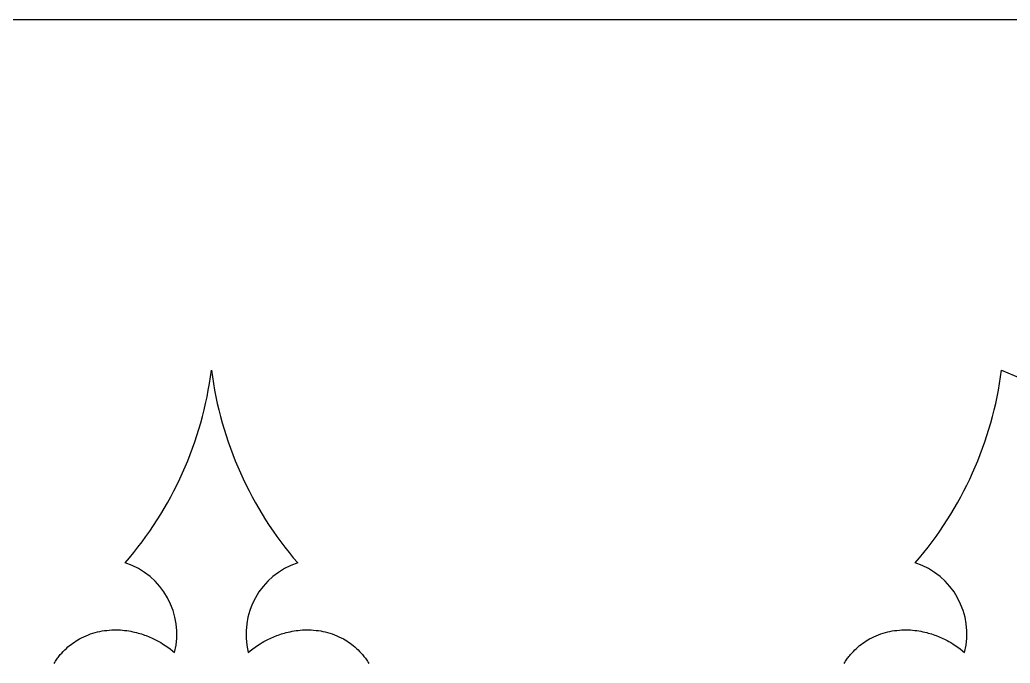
# Model space of a CAD drawing. Extents: x 452 to 1697, y 1442 to 2340.
# Drawn here: x 1132.5 to 1415.2, y 2156.7 to 2340.2 of the extents above; entities that cross this region are included whole.
import ezdxf

# ---------------------------------------------------------------- set-up
doc = ezdxf.new("R2010")
doc.units = 0
doc.layers.add('LAYER_05', color=1, linetype='CONTINUOUS')

msp = doc.modelspace()

# ---------------------------------------------------------------- linework, layer by layer
at = {"layer": 'LAYER_05'}
msp.add_lwpolyline([(452.15, 1441.77), (1696.7, 1441.77), (1696.7, 2340.24), (452.15, 2340.24)], close=True, dxfattribs=at)
for points in [[(1142.29, 2156.6), (1142.47, 2156.91), (1142.66, 2157.21), (1142.84, 2157.5), (1143.04, 2157.79), (1143.24, 2158.07), (1143.43, 2158.34), (1143.63, 2158.6), (1143.84, 2158.86), (1144.05, 2159.11), (1144.46, 2159.58), (1144.89, 2160.04), (1145.33, 2160.48), (1145.78, 2160.91), (1146.22, 2161.3), (1146.68, 2161.68), (1147.14, 2162.03), (1147.61, 2162.38), (1148.07, 2162.7), (1148.55, 2163.01), (1149.03, 2163.31), (1149.52, 2163.59), (1150.14, 2163.92), (1150.77, 2164.23), (1151.41, 2164.51), (1152.07, 2164.78), (1152.71, 2165.02), (1153.36, 2165.23), (1154.02, 2165.43), (1154.69, 2165.6), (1155.33, 2165.74), (1155.98, 2165.87), (1156.63, 2165.97), (1157.28, 2166.05), (1158.02, 2166.12), (1158.76, 2166.17), (1159.37, 2166.19), (1159.99, 2166.19), (1160.6, 2166.18), (1161.22, 2166.15), (1161.81, 2166.1), (1162.4, 2166.04), (1162.99, 2165.97), (1163.57, 2165.88), (1164.14, 2165.78), (1164.7, 2165.67), (1165.26, 2165.55), (1165.81, 2165.41), (1166.28, 2165.29), (1166.75, 2165.15), (1167.22, 2165.01), (1167.68, 2164.85), (1168.12, 2164.7), (1168.55, 2164.54), (1169.41, 2164.2), (1170.24, 2163.83), (1171.06, 2163.44), (1171.62, 2163.15), (1172.17, 2162.85), (1172.72, 2162.54), (1173.26, 2162.21), (1173.99, 2161.74), (1174.7, 2161.26), (1175.4, 2160.75), (1176.09, 2160.22), (1176.66, 2159.76, 0.394514), (1162.56, 2185.31, 0.147777), (1187.18, 2240.24, 0.147777), (1211.8, 2185.31, 0.394514), (1197.7, 2159.76), (1198.27, 2160.22), (1198.95, 2160.75), (1199.65, 2161.26), (1200.37, 2161.74), (1201.1, 2162.21), (1201.64, 2162.54), (1202.18, 2162.85), (1202.74, 2163.15), (1203.3, 2163.44), (1204.12, 2163.83), (1204.95, 2164.2), (1205.8, 2164.54), (1206.24, 2164.7), (1206.67, 2164.85), (1207.14, 2165.01), (1207.6, 2165.15), (1208.07, 2165.29), (1208.54, 2165.41), (1209.1, 2165.55), (1209.66, 2165.67), (1210.22, 2165.78), (1210.78, 2165.88), (1211.37, 2165.97), (1211.96, 2166.04), (1212.55, 2166.1), (1213.14, 2166.15), (1213.75, 2166.18), (1214.37, 2166.19), (1214.98, 2166.19), (1215.6, 2166.17), (1216.34, 2166.12), (1217.07, 2166.05), (1217.73, 2165.97), (1218.38, 2165.87), (1219.02, 2165.74), (1219.67, 2165.6), (1220.33, 2165.43), (1220.99, 2165.23), (1221.65, 2165.02), (1222.29, 2164.78), (1222.94, 2164.51), (1223.58, 2164.23), (1224.22, 2163.92), (1224.84, 2163.59), (1225.33, 2163.31), (1225.81, 2163.01), (1226.28, 2162.7), (1226.75, 2162.38), (1227.22, 2162.03), (1227.67, 2161.68), (1228.13, 2161.3), (1228.58, 2160.91), (1229.03, 2160.48), (1229.47, 2160.04), (1229.9, 2159.58), (1230.31, 2159.11), (1230.52, 2158.86), (1230.72, 2158.6), (1230.92, 2158.34), (1231.12, 2158.07), (1231.32, 2157.79), (1231.51, 2157.5), (1231.7, 2157.21), (1231.88, 2156.91), (1232.07, 2156.6)], [(1367.8, 2156.6), (1367.98, 2156.91), (1368.16, 2157.21), (1368.35, 2157.5), (1368.55, 2157.79), (1368.74, 2158.07), (1368.94, 2158.34), (1369.14, 2158.6), (1369.35, 2158.86), (1369.56, 2159.11), (1369.97, 2159.58), (1370.39, 2160.04), (1370.83, 2160.48), (1371.29, 2160.91), (1371.73, 2161.3), (1372.19, 2161.68), (1372.65, 2162.03), (1373.11, 2162.38), (1373.58, 2162.7), (1374.06, 2163.01), (1374.54, 2163.31), (1375.02, 2163.59), (1375.65, 2163.92), (1376.28, 2164.23), (1376.92, 2164.51), (1377.57, 2164.78), (1378.22, 2165.02), (1378.87, 2165.23), (1379.53, 2165.43), (1380.19, 2165.6), (1380.84, 2165.74), (1381.49, 2165.87), (1382.14, 2165.97), (1382.79, 2166.05), (1383.53, 2166.12), (1384.26, 2166.17), (1384.88, 2166.19), (1385.49, 2166.19), (1386.11, 2166.18), (1386.73, 2166.15), (1387.32, 2166.1), (1387.91, 2166.04), (1388.5, 2165.97), (1389.08, 2165.88), (1389.65, 2165.78), (1390.21, 2165.67), (1390.76, 2165.55), (1391.32, 2165.41), (1391.79, 2165.29), (1392.26, 2165.15), (1392.73, 2165.01), (1393.19, 2164.85), (1393.63, 2164.7), (1394.06, 2164.54), (1394.92, 2164.2), (1395.75, 2163.83), (1396.56, 2163.44), (1397.13, 2163.15), (1397.68, 2162.85), (1398.23, 2162.54), (1398.77, 2162.21), (1399.5, 2161.74), (1400.21, 2161.26), (1400.91, 2160.75), (1401.59, 2160.22), (1402.16, 2159.76, 0.394514), (1388.06, 2185.31, 0.147777), (1412.69, 2240.24, -0.316447), (1596.7, 1955.77, -0.601476)]]:
    msp.add_lwpolyline(points, format="xyb", dxfattribs=at)

doc.saveas('drawing.dxf')
